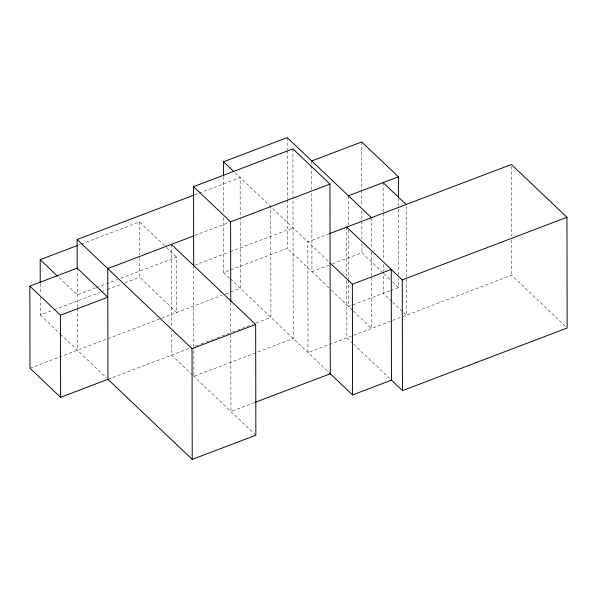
<?xml version="1.0" encoding="UTF-8"?>
<svg xmlns="http://www.w3.org/2000/svg" width="597" height="597" viewBox="0 0 597 597"><rect width="100%" height="100%" fill="white"/><g stroke="black" fill="none" stroke-linecap="round" stroke-linejoin="round"><path stroke-width="0.45" stroke-dasharray="2.98 2.24" d="M194.801 194.779L198.294 193.458M199.159 193.122L240.128 177.555L240.195 217.569M78.528 245.083L80.267 244.419M81.14 244.091L139.526 221.897L165.809 246.859M194.913 235.457L228.905 222.539M95.542 287.911L77.237 294.873L58.372 276.941M96.415 287.582L117.325 279.635M120.818 278.306L176.593 257.106L176.69 312.477L139.623 277.262L139.586 256.038M40.245 297.493L40.275 315.022L53.349 310.059M54.223 309.724L100.408 292.172M101.281 291.836L106.512 289.851M107.378 289.515L121.325 284.217M124.81 282.896L139.623 277.262M194.555 265.255L229.412 252.001M230.285 251.673L293.03 227.823M223.636 217.621L223.726 272.523L229.83 270.202M230.703 269.874L287.358 248.337L330.604 289.426M329.417 233.651L307.813 241.867L308.007 352.603L511.584 275.217L565.814 326.746M29.992 368.23L222.017 295.246M225.502 293.918L229.86 292.261M230.733 291.933L240.315 288.284L240.195 218.495M329.171 265.143L311.94 271.687L311.798 190.734M332.619 263.829L361.909 252.695L383.237 272.963M107.945 379.319L189.883 348.178M195.1 346.193L200.338 344.2M201.204 343.872L209.928 340.559M210.793 340.23L216.024 338.238M216.89 337.909L225.614 334.596M226.479 334.268L231.711 332.275M232.584 331.947L241.3 328.634M242.166 328.305L252.628 324.328M256.113 323.007L270.926 317.373L270.74 206.637M389.953 290.806L348.603 306.522L348.551 280.471M390.819 290.478L398.572 287.53L398.557 279.157M254.464 402.587L230.935 411.534L230.8 333.424M383.908 273.598L391.908 281.194M392.572 281.829L398.572 287.53M391.878 301.455L383.319 293.328L383.281 271.926M392.535 302.082L403.065 312.089M403.729 312.716L406.356 315.216L406.296 277.993M234.994 172.682L329.417 262.396M331.186 289.978L352.76 310.477M353.431 311.119L371.64 328.41L371.55 276.299M352.969 343.596L346.894 337.82L346.79 280.127M353.588 344.178L391.453 380.155M223.726 272.523L229.793 278.292M230.472 278.933L330.29 373.767M166.481 247.501L176.593 257.106M192.525 375.035L171.578 355.133L171.533 330.939M193.152 375.632L255.859 435.213M40.275 315.022L59.819 333.589M60.491 334.23L106.617 378.058M511.39 166.347L511.517 236.136M511.525 239.86L511.584 275.217M406.169 206.346L406.288 277.06M398.415 198.197L398.43 205.644M398.438 209.368L398.55 274.501M383.125 182.592L383.177 212.368M383.177 213.301L383.259 259.829M383.267 264.478L383.281 270.993M371.446 217.681L371.498 248.389M371.506 252.106L371.543 275.374M361.715 141.959L361.797 189.421M361.797 190.353L361.827 206.166M361.834 210.823L361.849 220.129M361.857 221.054L361.886 238.74M361.894 243.389L361.909 252.695M348.409 195.786L348.461 225.569M348.469 230.218L348.551 279.538M346.7 227.084L346.782 276.404M311.746 160.959L311.753 164.675M311.753 165.608L311.798 189.801M292.896 148.877L293.224 338.559L193.876 376.319L193.824 347.476M287.164 137.601L287.187 149.698M287.187 150.631L287.276 199.017M287.276 199.95L287.358 248.337M230.748 302.746L230.8 332.499M223.562 176.682L223.621 212.972M193.682 265.583L193.824 346.566M171.384 244.397L171.533 327.216M139.526 221.897L139.586 255.113M77.192 268.143L77.259 307.806M77.259 308.365L77.334 350.238M40.223 283.65L40.238 292.881"/><path stroke-width="0.9" d="M223.562 175.749L223.532 161.787L287.164 137.601L371.446 217.681M193.682 265.672L193.547 186.637L292.896 148.877L329.954 184.085L330.29 373.767L255.337 402.259M77.192 268.351L77.14 239.501L193.935 195.115M40.215 282.724L40.178 259.658L77.655 245.412M311.746 160.959L361.715 141.959L398.378 176.794L398.415 197.264M29.85 286.135L77.192 268.143L107.803 297.224L60.461 315.223L29.85 286.135L29.992 368.23L60.603 397.318L107.945 379.319L192.227 459.399L255.859 435.213L255.665 324.477L171.384 244.397M194.047 235.785L107.751 268.59L107.945 379.319M193.547 186.637L230.606 221.853L329.954 184.085M348.409 195.786L398.378 176.794M329.417 233.651L511.39 164.488L566.956 217.278L567.15 328.014L402.46 390.617L391.08 379.804M330.096 263.031L352.372 284.202L391.259 269.426L391.453 380.155L352.566 394.938L329.611 373.125M77.14 239.501L192.033 348.663L255.665 324.477M346.7 227.084L402.266 279.881L566.956 217.278M383.125 182.592L406.169 204.48M223.532 161.787L233.651 171.399M40.178 259.658L57.7 276.307M402.266 279.881L402.46 390.617M352.372 284.202L352.566 394.938M230.606 221.853L230.748 301.813M192.033 348.663L192.227 459.399M60.461 315.223L60.603 397.318"/></g></svg>
